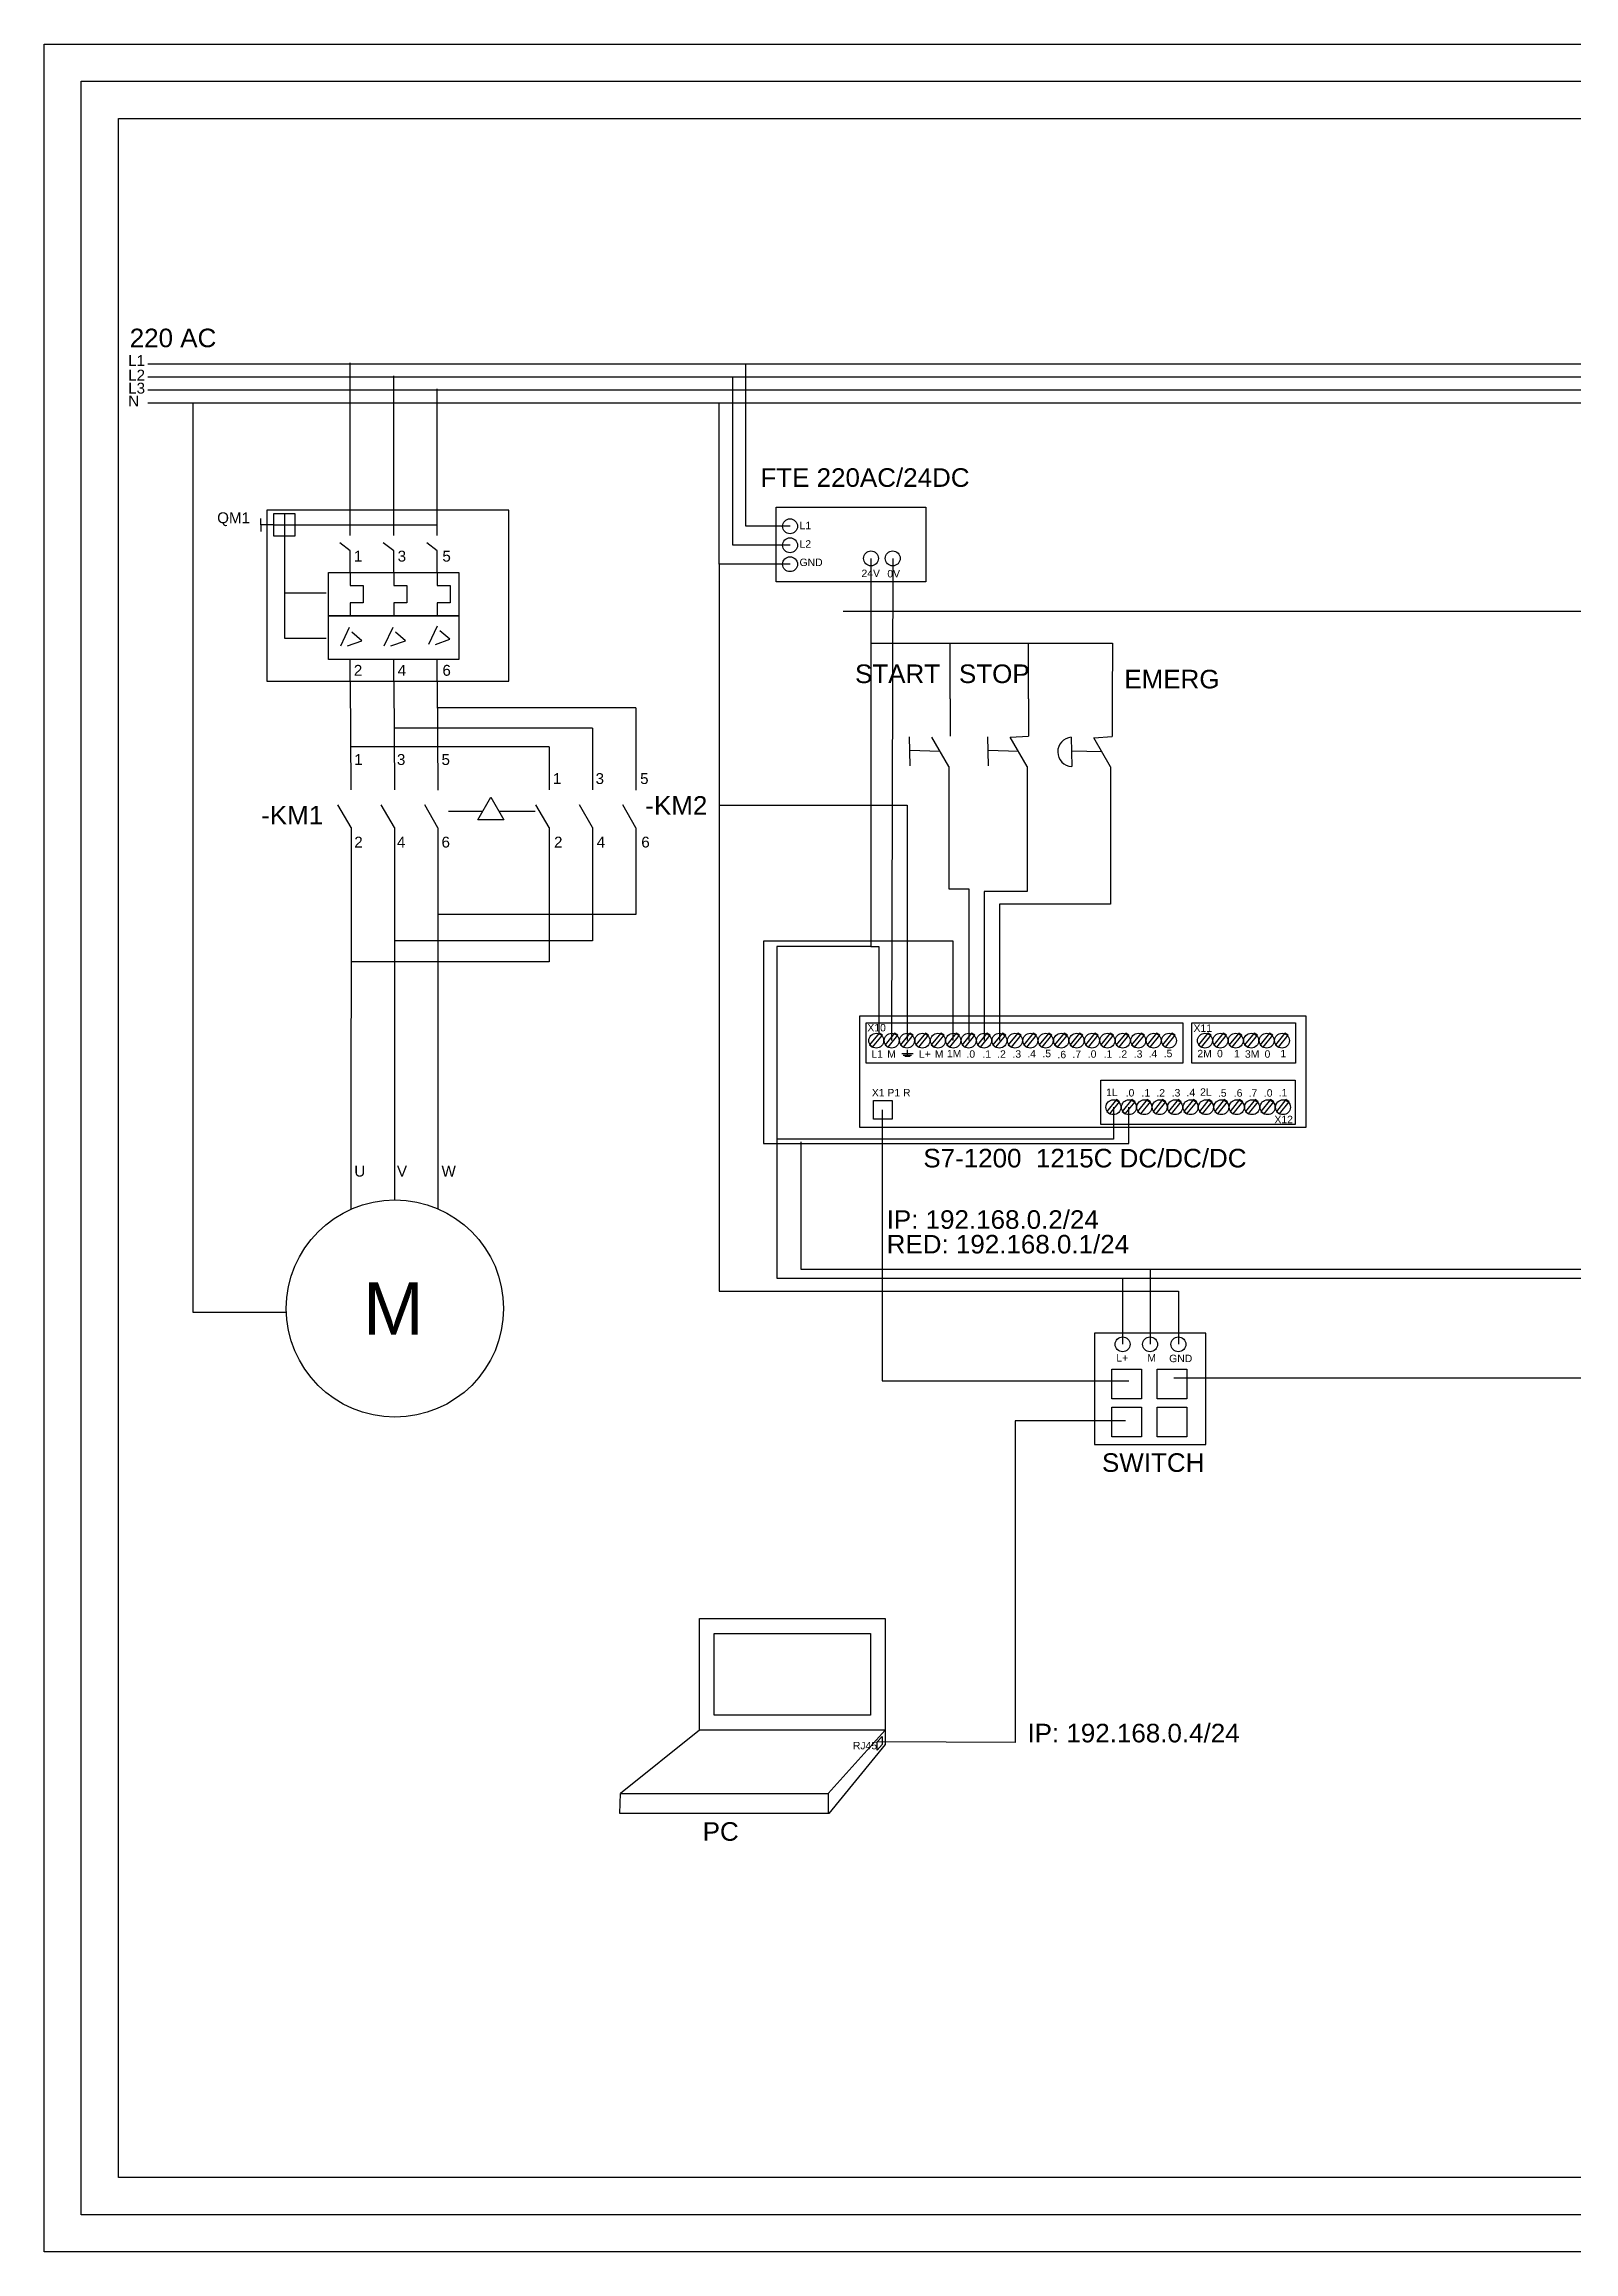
# Model space of a CAD drawing. Header units: millimetres. Extents: x 139 to 1171, y 1682 to 2412.
# Drawn here: x 139 to 645, y 1682 to 2412 of the extents above; entities that cross this region are included whole.
import ezdxf
from ezdxf.enums import TextEntityAlignment as Align

# ---------------------------------------------------------------- set-up
doc = ezdxf.new("R2010")
doc.units = ezdxf.units.MM
doc.styles.get("Standard").update_dxf_attribs({"font": 'arial.ttf'})

# ---------------------------------------------------------------- blocks, each defined once
blk = doc.blocks.new('*U4')
blk.add_lwpolyline([(-420, 297), (0, 297), (0, 0), (-420, 0), (-420, 297)])
for points in [[(-415, 292), (-5, 292), (-5, 5), (-415, 5)], [(-410, 287), (-10, 287), (-10, 10), (-410, 10)]]:
    blk.add_lwpolyline(points, close=True)
at = {"lineweight": 30, "flags": 104}
blk.add_attdef('NOMBRE_PROYECTO', text='', height=5, dxfattribs=at).set_placement((-164.62, 64.79), align=Align.TOP_LEFT)
for tag, p in [('PROMOTOR', (-131.33, 47.94)), ('SITUACION', (-130.88, 41.42)), ('AUTOR', (-139.32, 34.4)), ('1/X', (-139.78, 27.64)), ('FECHA', (-86.76, 27.16)), ('V.X', (-32.35, 26.92)), ('NOMBRE_PLANO', (-139.91, 20.39)), ('X', (-49.03, 20.14))]:
    blk.add_attdef(tag, text='', height=3.5).set_placement(p, align=Align.MIDDLE_LEFT)
blk = doc.blocks.new('QM')
for p, q in [((-57.07, 35.95), (-57.07, 37.45)), ((-54.16, 35.95), (-57.07, 35.95)), ((-57.07, 35.95), (-57.07, 34.45)), ((-54.16, 35.95), (-49.16, 35.95)), ((-51.67, 38.46), (-51.67, 33.46)), ((-49.16, 35.95), (-16.59, 35.95)), ((-36.5, 33.51), (-36.5, 38.51)), ((-26.5, 33.51), (-26.5, 38.51)), ((-16.5, 33.51), (-16.5, 38.51)), ((-51.67, 33.46), (-51.67, 9.88)), ((-36.5, 30), (-38.91, 31.79)), ((-38.91, 31.79), (-38.91, 31.79)), ((-26.5, 30), (-28.91, 31.79)), ((-16.5, 30), (-18.91, 31.79)), ((-36.5, 25), (-36.5, 30)), ((-26.5, 25), (-26.5, 30)), ((-16.5, 25), (-16.5, 30)), ((-36.5, 25), (-36.5, 22)), ((-36.5, 22), (-33.5, 22)), ((-33.5, 22), (-33.5, 18)), ((-26.5, 25), (-26.5, 22)), ((-26.5, 22), (-23.5, 22)), ((-23.5, 22), (-23.5, 18)), ((-16.5, 25), (-16.5, 22)), ((-16.5, 22), (-13.5, 22)), ((-13.5, 22), (-13.5, 18)), ((-51.67, 20.3), (-42.04, 20.3)), ((-33.5, 18), (-36.5, 18)), ((-36.5, 18), (-36.5, 15)), ((-23.5, 18), (-26.5, 18)), ((-26.5, 18), (-26.5, 15)), ((-13.5, 18), (-16.5, 18)), ((-16.5, 18), (-16.5, 15)), ((-38.7, 8.13), (-36.64, 12.38)), ((-33.82, 9.27), (-36.12, 11.23)), ((-28.7, 8.13), (-26.64, 12.38)), ((-23.82, 9.27), (-26.12, 11.23)), ((-18.45, 8.46), (-16.4, 12.71)), ((-13.58, 9.61), (-15.87, 11.57)), ((-51.67, 9.88), (-42.04, 9.88)), ((-37.17, 8.08), (-33.82, 9.27)), ((-27.17, 8.08), (-23.82, 9.27)), ((-16.92, 8.42), (-13.58, 9.61)), ((-36.5, 0), (-36.5, 5)), ((-26.5, 0), (-26.5, 5)), ((-16.5, 0), (-16.5, 5))]:
    blk.add_line(p, q)
for points in [[(-55.7, 39.36), (-55.7, 0), (0, 0), (0, 39.36), (-55.7, 39.36)], [(-54.16, 38.46), (-54.16, 33.46), (-49.16, 33.46), (-49.16, 38.46), (-54.16, 38.46)], [(-41.54, 25), (-11.54, 25), (-11.54, 15), (-41.54, 15), (-41.54, 25)], [(-41.54, 15), (-11.54, 15), (-11.54, 5), (-41.54, 5), (-41.54, 15)]]:
    blk.add_lwpolyline(points)
at = {"char_height": 2.5, "attachment_point": 1}
for s, width, insert in [('QM1', 8.5664, (-67.13, 38.83)), ('1', 2.2878, (-35.68, 30)), ('3', 2.2878, (-25.59, 30)), ('5', 2.2878, (-15.29, 30)), ('2', 2.2878, (-35.68, 3.72)), ('4', 2.2878, (-25.59, 3.72)), ('6', 2.2878, (-15.29, 3.72))]:
    blk.add_mtext_dynamic_manual_height_columns(s, width=width, gutter_width=12.5, heights=[0], dxfattribs=dict(at, insert=insert))
blk = doc.blocks.new('PLC1215CDCDCDC')
for p, q in [((-75.31, -21.78), (-73.81, -21.78)), ((-75.14, -21.98), (-74.04, -21.98)), ((-74.91, -22.14), (-74.21, -22.14)), ((-74.58, -22.14), (-74.58, -21.25))]:
    blk.add_line(p, q)
for points in [[(-80.98, -16.71), (-20.98, -16.71), (-20.98, -31.71), (-80.98, -31.71)], [(-80.98, -31.71), (-80.98, -16.71)], [(-80.13, -17.62), (-37.51, -17.62), (-37.51, -23.06), (-80.13, -23.06), (-80.13, -17.62)], [(-36.31, -17.62), (-22.35, -17.62), (-22.35, -23.06), (-36.31, -23.06), (-36.31, -17.62)], [(-78.38, -19.01), (-79.66, -20.61), (-79.25, -20.92), (-77.94, -19.3), (-78.38, -19.01)], [(-76.31, -19.01), (-77.58, -20.61), (-77.18, -20.92), (-75.87, -19.3), (-76.31, -19.01)], [(-74.23, -19.01), (-75.51, -20.61), (-75.1, -20.92), (-73.79, -19.3), (-74.23, -19.01)], [(-72.16, -19.01), (-73.44, -20.61), (-73.03, -20.92), (-71.72, -19.3), (-72.16, -19.01)], [(-70.09, -19.01), (-71.36, -20.61), (-70.96, -20.92), (-69.65, -19.3), (-70.09, -19.01)], [(-68.01, -19.01), (-69.29, -20.61), (-68.88, -20.92), (-67.57, -19.3), (-68.01, -19.01)], [(-65.94, -19.01), (-67.22, -20.61), (-66.81, -20.92), (-65.5, -19.3), (-65.94, -19.01)], [(-63.87, -19.01), (-65.14, -20.61), (-64.74, -20.92), (-63.43, -19.3), (-63.87, -19.01)], [(-61.79, -19.01), (-63.07, -20.61), (-62.66, -20.92), (-61.35, -19.3), (-61.79, -19.01)], [(-59.72, -19.01), (-61, -20.61), (-60.59, -20.92), (-59.28, -19.3), (-59.72, -19.01)], [(-57.65, -19.01), (-58.92, -20.61), (-58.52, -20.92), (-57.21, -19.3), (-57.65, -19.01)], [(-55.57, -19.01), (-56.85, -20.61), (-56.44, -20.92), (-55.13, -19.3), (-55.57, -19.01)], [(-53.5, -19.01), (-54.78, -20.61), (-54.37, -20.92), (-53.06, -19.3), (-53.5, -19.01)], [(-51.43, -19.01), (-52.7, -20.61), (-52.3, -20.92), (-50.99, -19.3), (-51.43, -19.01)], [(-49.35, -19.01), (-50.63, -20.61), (-50.23, -20.92), (-48.92, -19.3), (-49.35, -19.01)], [(-47.28, -19.01), (-48.56, -20.61), (-48.15, -20.92), (-46.84, -19.3), (-47.28, -19.01)], [(-45.21, -19.01), (-46.49, -20.61), (-46.08, -20.92), (-44.77, -19.3), (-45.21, -19.01)], [(-43.13, -19.01), (-44.41, -20.61), (-44.01, -20.92), (-42.7, -19.3), (-43.13, -19.01)], [(-41.06, -19.01), (-42.34, -20.61), (-41.93, -20.92), (-40.62, -19.3), (-41.06, -19.01)], [(-38.99, -19.01), (-40.27, -20.61), (-39.86, -20.92), (-38.55, -19.3), (-38.99, -19.01)], [(-34.15, -19.01), (-35.43, -20.61), (-35.02, -20.92), (-33.71, -19.3), (-34.15, -19.01)], [(-32.08, -19.01), (-33.36, -20.61), (-32.95, -20.92), (-31.64, -19.3), (-32.08, -19.01)], [(-30.01, -19.01), (-31.28, -20.61), (-30.88, -20.92), (-29.57, -19.3), (-30.01, -19.01)], [(-27.93, -19.01), (-29.21, -20.61), (-28.8, -20.92), (-27.49, -19.3), (-27.93, -19.01)], [(-25.86, -19.01), (-27.14, -20.61), (-26.73, -20.92), (-25.42, -19.3), (-25.86, -19.01)], [(-23.79, -19.01), (-25.06, -20.61), (-24.66, -20.92), (-23.35, -19.3), (-23.79, -19.01)], [(-48.55, -25.33), (-22.43, -25.33), (-22.43, -31.33), (-48.55, -31.33), (-48.55, -25.33)], [(-79.14, -28.09), (-76.64, -28.09), (-76.64, -30.59), (-79.14, -30.59), (-79.14, -28.09)], [(-46.46, -27.97), (-47.74, -29.57), (-47.34, -29.88), (-46.03, -28.26), (-46.46, -27.97)], [(-44.39, -27.97), (-45.67, -29.57), (-45.26, -29.88), (-43.95, -28.26), (-44.39, -27.97)], [(-42.32, -27.97), (-43.6, -29.57), (-43.19, -29.88), (-41.88, -28.26), (-42.32, -27.97)], [(-40.24, -27.97), (-41.52, -29.57), (-41.12, -29.88), (-39.81, -28.26), (-40.24, -27.97)], [(-38.17, -27.97), (-39.45, -29.57), (-39.04, -29.88), (-37.73, -28.26), (-38.17, -27.97)], [(-36.1, -27.97), (-37.38, -29.57), (-36.97, -29.88), (-35.66, -28.26), (-36.1, -27.97)], [(-34.02, -27.97), (-35.3, -29.57), (-34.9, -29.88), (-33.59, -28.26), (-34.02, -27.97)], [(-31.95, -27.97), (-33.23, -29.57), (-32.82, -29.88), (-31.51, -28.26), (-31.95, -27.97)], [(-29.88, -27.97), (-31.16, -29.57), (-30.75, -29.88), (-29.44, -28.26), (-29.88, -27.97)], [(-27.8, -27.97), (-29.08, -29.57), (-28.68, -29.88), (-27.37, -28.26), (-27.8, -27.97)], [(-25.73, -27.97), (-27.01, -29.57), (-26.6, -29.88), (-25.29, -28.26), (-25.73, -27.97)], [(-23.66, -27.97), (-24.94, -29.57), (-24.53, -29.88), (-23.22, -28.26), (-23.66, -27.97)]]:
    blk.add_lwpolyline(points)
for centre in [(-78.77, -20.03), (-76.7, -20.03), (-74.63, -20.03), (-72.55, -20.03), (-70.48, -20.03), (-68.41, -20.03), (-66.33, -20.03), (-64.26, -20.03), (-62.19, -20.03), (-60.11, -20.03), (-58.04, -20.03), (-55.97, -20.03), (-53.89, -20.03), (-51.82, -20.03), (-49.75, -20.03), (-47.67, -20.03), (-45.6, -20.03), (-43.53, -20.03), (-41.45, -20.03), (-39.38, -20.03), (-34.55, -20.03), (-32.47, -20.03), (-30.4, -20.03), (-28.33, -20.03), (-26.25, -20.03), (-24.18, -20.03), (-46.86, -28.99), (-44.78, -28.99), (-42.71, -28.99), (-40.64, -28.99), (-38.56, -28.99), (-36.49, -28.99), (-34.42, -28.99), (-32.35, -28.99), (-30.27, -28.99), (-28.2, -28.99), (-26.13, -28.99), (-24.05, -28.99)]:
    blk.add_circle(centre, 1)
at = {"attachment_point": 1}
for s, width, insert, char_height in [('X10', 6.1667, (-79.96, -17.79), 1), ('X11', 6.1667, (-36.08, -17.85), 1), ('L1', 0.6811, (-79.42, -21.33), 1), ('M', 0.6811, (-77.29, -21.33), 1), ('L+', 1, (-73.02, -21.33), 1), ('M', 0.6811, (-70.89, -21.33), 1), ('1M', 0.6811, (-69.26, -21.27), 1), ('.0', 0.6811, (-66.63, -21.33), 1), ('.1', 0.6811, (-64.49, -21.33), 1), ('.2', 0.6811, (-62.5, -21.33), 1), ('.3', 0.6811, (-60.44, -21.33), 1), ('.4', 1, (-58.45, -21.29), 1), ('.5', 0.6811, (-56.42, -21.26), 1), ('.6', 0.6811, (-54.39, -21.4), 1), ('.7', 0.6811, (-52.37, -21.36), 1), ('.0', 0.6811, (-50.31, -21.33), 1), ('.1', 0.6811, (-48.18, -21.33), 1), ('.2', 0.6811, (-46.18, -21.33), 1), ('.3', 0.6811, (-44.12, -21.33), 1), ('.4', 1, (-42.13, -21.29), 1), ('.5', 0.6811, (-40.1, -21.26), 1), ('2M', 0.6811, (-35.57, -21.27), 1), ('0', 0.6811, (-32.92, -21.27), 1), ('1', 0.6811, (-30.64, -21.28), 1), ('3M', 1, (-29.17, -21.33), 1), ('0', 0.6811, (-26.53, -21.33), 1), ('1', 0.6811, (-24.39, -21.27), 1), ('X1 P1 R', 6.1667, (-79.36, -26.53), 1), ('1L', 0.6811, (-47.85, -26.49), 1), ('.0', 0.6811, (-45.21, -26.55), 1), ('.1', 0.6811, (-43.08, -26.55), 1), ('.2', 0.6811, (-41.09, -26.55), 1), ('.3', 0.6811, (-39.02, -26.55), 1), ('.4', 1, (-37.03, -26.51), 1), ('2L', 0.6811, (-35.2, -26.45), 1), ('.5', 0.6811, (-32.8, -26.57), 1), ('.6', 0.6811, (-30.67, -26.57), 1), ('.7', 0.6811, (-28.68, -26.57), 1), ('.0', 0.6811, (-26.62, -26.57), 1), ('.1', 1, (-24.63, -26.53), 1), ('X12', 6.1667, (-25.2, -30.14), 1), ('S7-1200  1215C DC/DC/DC', 45.9876, (-72.43, -34.59), 2.5)]:
    blk.add_mtext_dynamic_manual_height_columns(s, width=width, gutter_width=12.5, heights=[0], dxfattribs=dict(at, insert=insert, char_height=char_height))
blk = doc.blocks.new('SWITCH')
for points in [[(0, 0), (0, -15), (15, -15), (15, 0), (0, 0)], [(2.34, -4.84), (6.34, -4.84), (6.34, -8.84), (2.34, -8.84), (2.34, -4.84)], [(8.44, -4.84), (12.44, -4.84), (12.44, -8.84), (8.44, -8.84), (8.44, -4.84)], [(2.34, -9.96), (6.34, -9.96), (6.34, -13.96), (2.34, -13.96), (2.34, -9.96)], [(8.44, -9.96), (12.44, -9.96), (12.44, -13.96), (8.44, -13.96), (8.44, -9.96)]]:
    blk.add_lwpolyline(points)
for centre in [(3.78, -1.51), (7.48, -1.51), (11.29, -1.51)]:
    blk.add_circle(centre, 1)
at = {"attachment_point": 1}
for s, width, insert, char_height in [('L+', 2.5, (2.94, -2.83), 1), ('M', 2.5, (7.11, -2.83), 1), ('GND', 2.5, (10.05, -2.91), 1), ('SWITCH', 17.3724, (1.01, -16.17), 2.5)]:
    blk.add_mtext_dynamic_manual_height_columns(s, width=width, gutter_width=12.5, heights=[0], dxfattribs=dict(at, insert=insert, char_height=char_height))
blk = doc.blocks.new('PC')
for points in [[(0, 0), (25, 0), (25, -15), (0, -15), (0, 0)], [(25, -15), (25, -16.96), (17.42, -26.25), (-10.7, -26.25), (-10.63, -23.56)], [(0, -15), (-10.63, -23.56), (17.31, -23.56), (25, -15)], [(24.59, -15.87), (24.59, -16.93), (23.93, -17.72), (23.93, -16.58), (24.59, -15.87)], [(17.31, -23.56), (17.31, -26.25)]]:
    blk.add_lwpolyline(points)
blk.add_lwpolyline([(2, -2), (23, -2), (23, -13), (2, -13)], close=True)
at = {"attachment_point": 1}
for s, width, insert, char_height in [('RJ45', 4.4903, (20.65, -16.59), 1), ('PC', 15.867, (0.44, -27.4), 2.5)]:
    blk.add_mtext_dynamic_manual_height_columns(s, width=width, gutter_width=12.5, heights=[0], dxfattribs=dict(at, insert=insert, char_height=char_height))
blk = doc.blocks.new('MOTOR')
blk.add_circle((0, 0), 35.91)
for s, width, insert, char_height, attachment_point in [('U', 9.7921, (-13.43, 47.21), 3.59, 1), ('V', 9.7921, (0.67, 47.21), 3.59, 1), ('W', 9.7921, (15.41, 47.21), 3.59, 1), ('M', 11.222, (-0.5, 0), 17.24, 5)]:
    blk.add_mtext_dynamic_manual_height_columns(s, width=width, gutter_width=17.96, heights=[0], dxfattribs=dict(insert=insert, char_height=char_height, attachment_point=attachment_point))

msp = doc.modelspace()

# ---------------------------------------------------------------- linework, layer by layer
for p, q in [((240.5, 2256.58), (240.5, 2306.47)), ((173.55, 2306.12), (1140.7, 2306.12)), ((173.55, 2301.81), (1140.66, 2301.81)), ((254.86, 2256.58), (254.86, 2302.16)), ((366.99, 2246.17), (366.99, 2301.81)), ((371.24, 2252.44), (371.24, 2306.12)), ((173.55, 2297.51), (1140.63, 2297.51)), ((269.23, 2256.58), (269.23, 2297.85)), ((385.89, 2252.44), (371.24, 2252.44)), ((385.89, 2246.17), (366.99, 2246.17)), ((240.5, 2201.27), (240.72, 2165.27)), ((254.86, 2201.27), (255.09, 2165.27)), ((269.23, 2201.27), (269.45, 2165.18)), ((334.96, 2192.44), (269.45, 2192.44)), ((334.96, 2192.44), (334.96, 2165.18)), ((320.6, 2185.75), (255.09, 2185.75)), ((320.6, 2185.75), (320.6, 2165.27)), ((306.23, 2179.5), (240.72, 2179.5)), ((306.23, 2179.5), (306.23, 2165.27)), ((240.75, 2152.81), (236.4, 2160.4)), ((255.11, 2152.81), (250.76, 2160.4)), ((269.48, 2152.72), (265.13, 2160.3)), ((272.93, 2158.21), (284.26, 2158.21)), ((289.68, 2158.21), (301.66, 2158.21)), ((306.23, 2152.81), (301.88, 2160.4)), ((320.6, 2152.81), (316.24, 2160.4)), ((334.96, 2152.72), (330.61, 2160.3)), ((240.75, 2152.81), (240.72, 2026.66)), ((255.11, 2152.81), (255.09, 2029.74)), ((269.48, 2152.72), (269.48, 2026.8)), ((306.23, 2152.81), (306.23, 2108.41)), ((320.6, 2152.81), (320.6, 2115.35)), ((334.96, 2152.72), (334.96, 2124.13)), ((334.96, 2124.13), (269.45, 2124.13)), ((320.6, 2115.35), (255.09, 2115.35)), ((306.23, 2108.41), (240.72, 2108.41))]:
    msp.add_line(p, q)
at = {"color": 3}
for p, q in [((173.55, 2293.2), (1141.09, 2293.2)), ((188.53, 1992.54), (188.53, 2293.2)), ((362.48, 2239.9), (362.48, 2293.2)), ((385.89, 2239.9), (362.48, 2239.9)), ((219.37, 1992.54), (188.53, 1992.54))]:
    msp.add_line(p, q, dxfattribs=at)
at = {"color": 25}
for p, q in [((412.64, 2241.81), (412.64, 2113.49)), ((403.46, 2224.42), (908.13, 2224.42)), ((412.64, 2213.8), (492.44, 2213.8)), ((492.44, 2213.8), (492.38, 2195.19)), ((492.44, 2213.8), (492.38, 2195.19)), ((492.44, 2213.8), (492.38, 2195.19)), ((492.44, 2213.8), (492.38, 2195.19)), ((412.64, 2113.49), (415.2, 2113.49)), ((415.2, 2113.49), (415.2, 2084.71))]:
    msp.add_line(p, q, dxfattribs=at)
for points in [[(381.28, 2258.71), (430.73, 2258.71), (430.73, 2234.02), (381.28, 2234.02), (381.28, 2258.71)], [(438.86, 2195.36), (438.86, 2183.07)], [(464.77, 2195.36), (464.77, 2183.07)], [(492.38, 2195.19), (492.38, 2182.9)], [(425.31, 2182.84), (425.48, 2173.2)], [(438.35, 2173.03), (432.76, 2182.67)], [(451.22, 2182.84), (451.39, 2173.2)], [(458.68, 2182.67), (464.77, 2183.07)], [(464.26, 2173.03), (458.68, 2182.67)], [(478.83, 2182.67), (479, 2173.03)], [(486.28, 2182.5), (492.38, 2182.9)], [(491.87, 2172.86), (486.28, 2182.5)], [(435.45, 2178.03), (425.48, 2178.27)], [(461.37, 2178.03), (451.39, 2178.27)], [(488.97, 2177.86), (479, 2178.11)], [(438.35, 2173.03), (438.35, 2160.74)], [(464.26, 2173.03), (464.26, 2160.74)], [(491.87, 2172.86), (491.87, 2160.57)], [(286.99, 2162.92), (291.27, 2155.44), (282.65, 2155.44), (286.99, 2162.92)]]:
    msp.add_lwpolyline(points)
at = {"color": 5}
for points in [[(419.85, 2241.81), (419.48, 2082.39)], [(419.55, 2115.27), (377.16, 2115.27), (377.16, 2048.42), (497.91, 2048.42), (497.91, 2060.37)], [(439.85, 2082.39), (439.85, 2115.27), (419.55, 2115.27)], [(389.49, 2048.9), (389.49, 2006.85), (504.91, 2006.85), (504.91, 1982.01)], [(504.91, 2006.85), (736.26, 2006.85), (736.26, 1998.03), (890.27, 1998.03), (890.27, 2013.26)]]:
    msp.add_lwpolyline(points, dxfattribs=at)
at = {"color": 3}
for points in [[(362.48, 2239.9), (362.48, 2160.29), (424.57, 2160.29), (424.57, 2082.39)], [(362.48, 2160.4), (362.48, 1999.57), (514.29, 1999.57), (514.29, 1982.01)]]:
    msp.add_lwpolyline(points, dxfattribs=at)
at = {"color": 25}
for points in [[(438.86, 2195.36), (438.86, 2213.8)], [(464.77, 2195.36), (464.77, 2213.8)], [(438.35, 2160.74), (438.35, 2132.58), (444.95, 2132.58), (444.95, 2082.39)], [(464.26, 2160.74), (464.26, 2131.69), (450.04, 2131.69), (450.04, 2082.39)], [(491.87, 2160.57), (491.87, 2127.54), (455.14, 2127.54), (455.14, 2082.39)], [(412.64, 2113.49), (381.52, 2113.49), (381.52, 2049.85)], [(492.81, 2060.37), (492.81, 2049.85), (381.52, 2049.85)], [(381.52, 2049.85), (381.52, 2003.85), (495.83, 2003.85), (495.83, 1982.01)], [(495.83, 2003.85), (733.09, 2003.85), (733.09, 1996.58), (875.7, 1996.58), (875.7, 2018.09)]]:
    msp.add_lwpolyline(points, dxfattribs=at)
at = {"color": 4}
for points in [[(416.33, 2059.49), (416.33, 1969.88), (497.92, 1969.88)], [(786.38, 2028.24), (786.38, 1970.84), (512.72, 1970.84)], [(496.83, 1956.71), (460.28, 1956.71), (460.28, 1850.35), (414.74, 1850.6)]]:
    msp.add_lwpolyline(points, dxfattribs=at)
for centre in [(385.89, 2252.44), (385.89, 2246.17), (385.89, 2239.9), (412.64, 2241.81), (419.85, 2241.81)]:
    msp.add_circle(centre, 2.46)
msp.add_arc((479.22, 2177.86), 4.83, 94.60582, 267.40656)

# ---------------------------------------------------------------- block references
for name, p, xscale, yscale, zscale in [('*U4', (1171.44, 1681.96), 2.457489855099051, 2.457489855099051, 2.457489855099051), ('QM', (292.93, 2201.27), 1.436490361439892, 1.436490361439892, 1.436490361439892), ('PLC1215CDCDCDC', (607.96, 2131.62), 2.457489855099051, 2.457489855099051, 2.457489855099051), ('SWITCH', (486.54, 1985.71), 2.457489855099051, 2.457489855099051, 2.457489855099051), ('PC', (355.92, 1891.34), 2.457489855099051, 2.457489855099051, 2.457489855099051)]:
    msp.add_blockref(name, p, dxfattribs=dict(xscale=xscale, yscale=yscale, zscale=zscale))
msp.add_blockref('MOTOR', (255.26, 1993.82))

# ---------------------------------------------------------------- texts
at = {"attachment_point": 1}
for s, width, gutter_width, heights, insert, char_height in [('220 AC', 29.4603, 30.72, [0], (167.59, 2317.78), 6.144), ('L1', 2.0816, 17.96, [0], (167.08, 2309.03), 3.591), ('L2', 2.0816, 17.96, [0], (167.08, 2304.21), 3.591), ('L3', 2.0816, 17.96, [0], (167.08, 2299.89), 3.591), ('{\\C3;N}', 2.0816, 17.96, [0], (167.08, 2295.66), 3.591), ('FTE 220AC/24DC', 71.3985, 30.72, [0], (376.08, 2271.62), 6.1437), ('L1', 2.2491, 30.72, [0], (389.03, 2253.92), 2.457), ('GND', 2.2491, 30.72, [0], (389.03, 2241.75), 2.457), ('L2', 2.2491, 30.72, [0], (389.03, 2247.83), 2.457), ('24V', 7.6032, 30.72, [1.48], (409.51, 2238.12), 2.457), ('0V', 2.2491, 30.72, [0], (418.06, 2237.99), 2.457), ('START', 18.0662, 30.72, [0], (407.37, 2206.75), 6.144), ('STOP', 24.6758, 30.72, [0], (441.73, 2206.75), 6.144), ('EMERG', 23.7946, 30.72, [0], (496.41, 2204.99), 6.144), ('1', 9.7921, 17.96, [0], (241.83, 2177.13), 3.59), ('3', 9.7921, 17.96, [0], (255.93, 2177.13), 3.59), ('5', 9.7921, 17.96, [0], (270.67, 2177.13), 3.59), ('1', 9.7921, 17.96, [0], (307.5, 2170.83), 3.59), ('3', 9.7921, 17.96, [0], (321.6, 2170.83), 3.59), ('5', 9.7921, 17.96, [0], (336.33, 2170.83), 3.59), ('-KM2', 12.596, 30.72, [0], (338.04, 2163.22), 6.144), ('-KM1', 12.596, 30.72, [0], (211.05, 2160.01), 6.144), ('2', 9.7921, 17.96, [0], (241.83, 2149.82), 3.59), ('4', 9.7921, 17.96, [0], (255.93, 2149.82), 3.59), ('6', 9.7921, 17.96, [0], (270.67, 2149.82), 3.59), ('2', 9.7921, 17.96, [0], (307.87, 2149.82), 3.59), ('4', 9.7921, 17.96, [0], (321.97, 2149.82), 3.59), ('6', 9.7921, 17.96, [0], (336.71, 2149.82), 3.59), ('IP: 192.168.0.2/24', 71.0761, 30.72, [0], (417.84, 2026.32), 6.1437), ('RED: 192.168.0.1/24', 81.9914, 30.72, [0], (417.84, 2018.17), 6.1437), ('IP: 192.168.0.4/24', 71.0761, 30.72, [0], (464.38, 1856.54), 6.1437)]:
    msp.add_mtext_dynamic_manual_height_columns(s, width=width, gutter_width=gutter_width, heights=heights, dxfattribs=dict(at, insert=insert, char_height=char_height))

doc.saveas('drawing.dxf')
